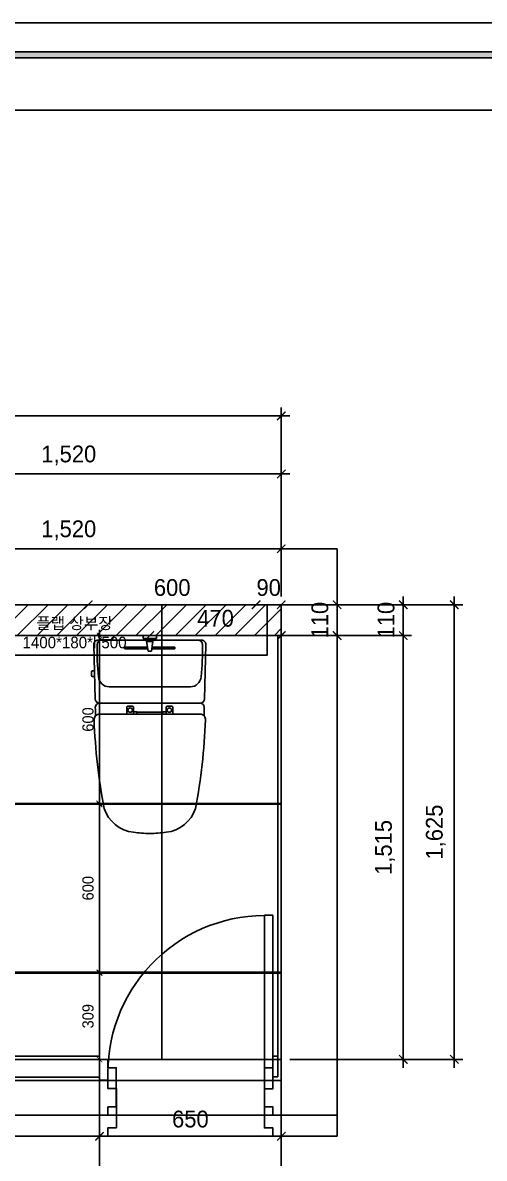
# Model space of a CAD drawing. Header units: millimetres. Extents: x 217202 to 745838, y -6815 to 171372.
# Drawn here: x 354487 to 356137, y 9590 to 13648 of the extents above; entities that cross this region are included whole.
import ezdxf
from ezdxf.enums import TextEntityAlignment as Align

# ---------------------------------------------------------------- set-up
doc = ezdxf.new("R2010")
doc.units = ezdxf.units.MM
doc.header["$PDMODE"] = 3
doc.linetypes.add('HIDDEN', pattern=[0.375, 0.25, -0.125])
doc.layers.get('DEFPOINTS').update_dxf_attribs({"color": 248})
for name, color, linetype in [('0-ELC TEXT', 7, 'Continuous'), ('03-WAL NEW', 3, 'Continuous'), ('06-FUR', 6, 'Continuous'), ('07-DIM', 5, 'Continuous'), ('C-WALL1', 2, 'Continuous'), ('FIN', 2, 'Continuous'), ('FORM(YOURNAME)-1', 1, 'Continuous'), ('FORM(YOURNAME)-11', 1, 'Continuous'), ('HL', 6, 'HIDDEN'), ('TOILET-1', 6, 'Continuous'), ('도면층4', 4, 'Continuous'), ('도면층5', 5, 'Continuous')]:
    doc.layers.add(name, color=color, linetype=linetype)
doc.styles.add('HY 울릉도 L', font='')
doc.styles.add('YOURNAME', font='HY울릉도M.TTF')
doc.styles.add('코레일둥고', font='Korail_Round_Gothic_Medium.ttf')
doc.styles.get('HY 울릉도 L').set_extended_font_data('HY울릉도L')
doc.dimstyles.new('30', dxfattribs={"dimscale": 30, "dimtxt": 2, "dimasz": 1, "dimexe": 1, "dimexo": 1, "dimgap": 1, "dimtad": 1, "dimdec": 0, "dimrnd": 0.05, "dimdsep": 46, "dimlunit": 6, "dimtxsty": 'HY 울릉도 L', "dimblk": 'ARCHTICK', "dimcen": 2.5, "dimdle": 1, "dimclrd": 133, "dimclre": 133, "dimclrt": 30, "dimadec": 0, "dimazin": 0, "dimtfac": 1, "dimtdec": 0, "dimtix": 1, "dimtmove": 2, "dimatfit": 3, "dimldrblk": 'ARCHTICK', "dimfxl": 1, "dimlwd": -1, "dimlwe": -1, "dimarcsym": 0})

# ---------------------------------------------------------------- blocks, each defined once
blk = doc.blocks.new('_ArchTick')
at = {"color": 0, "linetype": 'ByBlock', "const_width": 0.15}
blk.add_lwpolyline([(-0.5, -0.5), (0.5, 0.5)], dxfattribs=at)
blk = doc.blocks.new('*D490')
at = {"layer": '06-FUR', "color": 133, "transparency": 16777216}
for p, q in [((355441.4, 11567.8), (355877.5, 11567.8)), ((355847.5, 11567.8), (355847.5, 11597.8)), ((355847.5, 11567.8), (355847.5, 11457.8)), ((355441.4, 11457.8), (355877.5, 11457.8)), ((355847.5, 11457.8), (355847.5, 11427.8))]:
    blk.add_line(p, q, dxfattribs=at)
at = {"layer": 'DEFPOINTS', "color": 0, "transparency": 16777216}
for p in [(355411.4, 11567.8), (355411.4, 11457.8), (355847.5, 11457.8)]:
    blk.add_point(p, dxfattribs=at)
at = {"layer": '06-FUR', "color": 133, "transparency": 16777216, "xscale": 30, "yscale": 30, "zscale": 30}
for p, rotation in [((355847.5, 11567.8), 270), ((355847.5, 11457.8), 90)]:
    blk.add_blockref('_ArchTick', p, dxfattribs=dict(at, rotation=rotation))
at = {"layer": '06-FUR', "color": 30, "transparency": 16777216, "insert": (355786.2, 11512.8), "char_height": 60, "attachment_point": 5, "rotation": 90, "style": 'HY 울릉도 L'}
blk.add_mtext('110', dxfattribs=at)
blk = doc.blocks.new('*D528')
at = {"layer": '06-FUR', "color": 133, "transparency": 16777216}
for p, q in [((352941.3, 9912.8), (352941.3, 9281.8)), ((354761.4, 9912.8), (354761.4, 9281.8)), ((354791.4, 9311.8), (352911.3, 9311.8))]:
    blk.add_line(p, q, dxfattribs=at)
at = {"layer": 'DEFPOINTS', "color": 0, "transparency": 16777216}
for p in [(352941.3, 9942.8), (354761.4, 9942.8), (352941.3, 9311.8)]:
    blk.add_point(p, dxfattribs=at)
at = {"layer": '06-FUR', "color": 133, "transparency": 16777216, "xscale": 30, "yscale": 30, "zscale": 30, "rotation": 180}
blk.add_blockref('_ArchTick', (352941.3, 9311.8), dxfattribs=at)
at = {"layer": '06-FUR', "color": 133, "transparency": 16777216, "xscale": 30, "yscale": 30, "zscale": 30}
blk.add_blockref('_ArchTick', (354761.4, 9311.8), dxfattribs=at)
at = {"layer": '06-FUR', "color": 30, "transparency": 16777216, "insert": (353851.3, 9377.7), "char_height": 60, "attachment_point": 5, "style": 'HY 울릉도 L'}
blk.add_mtext('1,820', dxfattribs=at)
blk = doc.blocks.new('*D532')
at = {"layer": '06-FUR', "color": 133, "transparency": 16777216}
for p, q in [((353891.8, 11597.8), (353891.8, 12065.2)), ((355411.4, 11597.8), (355411.4, 12065.2)), ((353861.8, 12035.2), (355441.4, 12035.2))]:
    blk.add_line(p, q, dxfattribs=at)
at = {"layer": 'DEFPOINTS', "color": 0, "transparency": 16777216}
for p in [(355411.4, 12035.2), (353891.8, 11567.8), (355411.4, 11567.8)]:
    blk.add_point(p, dxfattribs=at)
at = {"layer": '06-FUR', "color": 133, "transparency": 16777216, "xscale": 30, "yscale": 30, "zscale": 30, "rotation": 180}
blk.add_blockref('_ArchTick', (353891.8, 12035.2), dxfattribs=at)
at = {"layer": '06-FUR', "color": 133, "transparency": 16777216, "xscale": 30, "yscale": 30, "zscale": 30}
blk.add_blockref('_ArchTick', (355411.4, 12035.2), dxfattribs=at)
at = {"layer": '06-FUR', "color": 30, "transparency": 16777216, "insert": (354651.6, 12101.2), "char_height": 60, "attachment_point": 5, "style": 'HY 울릉도 L'}
blk.add_mtext('1,520', dxfattribs=at)
blk = doc.blocks.new('FORM-ELEVATION')
at = {"layer": 'FORM(YOURNAME)-11'}
h = blk.add_hatch(color=256, dxfattribs=at)
h.dxf.hatch_style = 1
h.paths.add_polyline_path([(-10309, 35708), (71691, 35708), (71691, 35508), (-10309, 35508)])
h.paths.add_polyline_path([(-10309, -21492), (71691, -21492), (71691, -21692), (-10309, -21692)])
at = {"layer": 'DEFPOINTS', "color": 158}
for points in [[(-10309, -21692), (71691, -21692), (71691, 35708), (-10309, 35708)], [(-8309, 33708), (61071, 33708), (61071, -19692), (-8309, -19692)]]:
    blk.add_lwpolyline(points, close=True, dxfattribs=at)
at = {"layer": 'FORM(YOURNAME)-11', "color": 250}
blk.add_lwpolyline([(-11309, -22692), (72691, -22692), (72691, 36708), (-11309, 36708)], close=True, dxfattribs=at)
at = {"layer": 'FORM(YOURNAME)-11'}
blk.add_lwpolyline([(-10309, 35708), (71691, 35708), (71691, 35508), (-10309, 35508)], close=True, dxfattribs=at)
at = {"layer": 'FORM(YOURNAME)-11', "color": 3, "style": 'YOURNAME'}
for tag, height, p in [('1', 450, (71041, -1219)), ('2', 450, (71041, -1863)), ('3', 450, (71041, -3150)), ('4', 450, (71041, -5081)), ('5', 515, (71041, -7398)), ('6', 515, (71041, -9650)), ('7', 515, (71041, -11903)), ('8', 515, (71041, -14155)), ('9', 515, (71041, -16408)), ('10', 515, (66791, -18596)), ('11', 515, (71041, -18660)), ('12', 515, (66791, -20848)), ('13', 515, (71041, -20848))]:
    blk.add_attdef(tag, text='', height=height, dxfattribs=at).set_placement(p, align=Align.MIDDLE_RIGHT)
blk = doc.blocks.new('*D582')
at = {"layer": '06-FUR', "color": 133, "transparency": 16777216}
for p, q in [((352941.3, 11797.8), (352941.3, 12272.7)), ((355411.4, 11797.8), (355411.4, 12272.7)), ((355441.4, 12242.7), (352911.3, 12242.7))]:
    blk.add_line(p, q, dxfattribs=at)
at = {"layer": 'DEFPOINTS', "color": 0, "transparency": 16777216}
for p in [(352941.3, 12242.7), (352941.3, 11767.8), (355411.4, 11767.8)]:
    blk.add_point(p, dxfattribs=at)
at = {"layer": '06-FUR', "color": 133, "transparency": 16777216, "xscale": 30, "yscale": 30, "zscale": 30, "rotation": 180}
blk.add_blockref('_ArchTick', (352941.3, 12242.7), dxfattribs=at)
at = {"layer": '06-FUR', "color": 133, "transparency": 16777216, "xscale": 30, "yscale": 30, "zscale": 30}
blk.add_blockref('_ArchTick', (355411.4, 12242.7), dxfattribs=at)
at = {"layer": '06-FUR', "color": 30, "transparency": 16777216, "insert": (354176.3, 12308.6), "char_height": 60, "attachment_point": 5, "style": 'HY 울릉도 L'}
blk.add_mtext('2,470', dxfattribs=at)
blk = doc.blocks.new('*D583')
at = {"layer": '06-FUR', "color": 133, "transparency": 16777216}
for p, q in [((355441.4, 11567.8), (356060, 11567.8)), ((356030, 11597.8), (356030, 9913.2)), ((355441.4, 9943.2), (356060, 9943.2))]:
    blk.add_line(p, q, dxfattribs=at)
at = {"layer": 'DEFPOINTS', "color": 0, "transparency": 16777216}
for p in [(355411.4, 11567.8), (355411.4, 9943.2), (356030, 9943.2)]:
    blk.add_point(p, dxfattribs=at)
at = {"layer": '06-FUR', "color": 133, "transparency": 16777216, "xscale": 30, "yscale": 30, "zscale": 30}
for p, rotation in [((356030, 11567.8), 90), ((356030, 9943.2), 270)]:
    blk.add_blockref('_ArchTick', p, dxfattribs=dict(at, rotation=rotation))
at = {"layer": '06-FUR', "color": 30, "transparency": 16777216, "insert": (355964, 10755.5), "char_height": 60, "attachment_point": 5, "rotation": 90, "style": 'HY 울릉도 L'}
blk.add_mtext('1,625', dxfattribs=at)
blk = doc.blocks.new('*D585')
at = {"layer": '06-FUR', "color": 133, "transparency": 16777216}
for p, q in [((355411.4, 9913.2), (355411.4, 9087.3)), ((352941.3, 9713.2), (352941.3, 9087.3)), ((352911.3, 9117.3), (355441.4, 9117.3))]:
    blk.add_line(p, q, dxfattribs=at)
at = {"layer": 'DEFPOINTS', "color": 0, "transparency": 16777216}
for p in [(355411.4, 9943.2), (352941.3, 9743.2), (355411.4, 9117.3)]:
    blk.add_point(p, dxfattribs=at)
at = {"layer": '06-FUR', "color": 133, "transparency": 16777216, "xscale": 30, "yscale": 30, "zscale": 30, "rotation": 180}
blk.add_blockref('_ArchTick', (352941.3, 9117.3), dxfattribs=at)
at = {"layer": '06-FUR', "color": 133, "transparency": 16777216, "xscale": 30, "yscale": 30, "zscale": 30}
blk.add_blockref('_ArchTick', (355411.4, 9117.3), dxfattribs=at)
at = {"layer": '06-FUR', "color": 30, "transparency": 16777216, "insert": (354176.3, 9183.2), "char_height": 60, "attachment_point": 5, "style": 'HY 울릉도 L'}
blk.add_mtext('2,470', dxfattribs=at)
blk = doc.blocks.new('*D586')
at = {"layer": '06-FUR', "color": 133, "transparency": 16777216}
for p, q in [((355847.5, 11487.8), (355847.5, 9913.2)), ((355441.4, 11457.8), (355877.5, 11457.8)), ((355441.4, 9943.2), (355877.5, 9943.2))]:
    blk.add_line(p, q, dxfattribs=at)
at = {"layer": 'DEFPOINTS', "color": 0, "transparency": 16777216}
for p in [(355411.4, 11457.8), (355411.4, 9943.2), (355847.5, 9943.2)]:
    blk.add_point(p, dxfattribs=at)
at = {"layer": '06-FUR', "color": 133, "transparency": 16777216, "xscale": 30, "yscale": 30, "zscale": 30}
for p, rotation in [((355847.5, 11457.8), 90), ((355847.5, 9943.2), 270)]:
    blk.add_blockref('_ArchTick', p, dxfattribs=dict(at, rotation=rotation))
at = {"layer": '06-FUR', "color": 30, "transparency": 16777216, "insert": (355782.2, 10700.5), "char_height": 60, "attachment_point": 5, "rotation": 90, "style": 'HY 울릉도 L'}
blk.add_mtext('1,515', dxfattribs=at)
blk = doc.blocks.new('*D590')
at = {"layer": 'DEFPOINTS', "color": 0, "transparency": 16777216}
for p in [(354761.4, 10251.8), (354761.4, 10251.8), (354384.8, 9942.8)]:
    blk.add_point(p, dxfattribs=at)
at = {"layer": 'TOILET-1', "color": 133, "transparency": 16777216}
blk.add_line((354761.4, 9922.8), (354761.4, 10271.8), dxfattribs=at)
at = {"layer": 'TOILET-1', "color": 30, "true_color": 0xeb7024, "transparency": 16777216}
blk.add_line((354404.8, 9942.8), (354781.4, 9942.8), dxfattribs=at)
at = {"layer": 'TOILET-1', "color": 133, "transparency": 16777216, "xscale": 20, "yscale": 20, "zscale": 20}
for p, rotation in [((354761.4, 10251.8), 90), ((354761.4, 9942.8), 270)]:
    blk.add_blockref('_ArchTick', p, dxfattribs=dict(at, rotation=rotation))
at = {"layer": 'TOILET-1', "color": 30, "true_color": 0xeb7024, "transparency": 16777216, "insert": (354720.5, 10097.3), "char_height": 40, "attachment_point": 5, "rotation": 90, "style": 'HY 울릉도 L'}
blk.add_mtext('309', dxfattribs=at)
blk = doc.blocks.new('*D591')
at = {"layer": 'DEFPOINTS', "color": 0, "transparency": 16777216}
for p in [(354761.4, 10854.8), (354761.4, 10854.8), (354761.4, 10254.8)]:
    blk.add_point(p, dxfattribs=at)
at = {"layer": 'TOILET-1', "color": 133, "transparency": 16777216}
blk.add_line((354761.4, 10234.8), (354761.4, 10874.8), dxfattribs=at)
at = {"layer": 'TOILET-1', "color": 30, "true_color": 0xeb7024, "transparency": 16777216}
for p, q in [((354781.4, 10854.8), (354781.4, 10854.8)), ((354781.4, 10254.8), (354781.4, 10254.8))]:
    blk.add_line(p, q, dxfattribs=at)
at = {"layer": 'TOILET-1', "color": 133, "transparency": 16777216, "xscale": 20, "yscale": 20, "zscale": 20}
for p, rotation in [((354761.4, 10854.8), 90), ((354761.4, 10254.8), 270)]:
    blk.add_blockref('_ArchTick', p, dxfattribs=dict(at, rotation=rotation))
at = {"layer": 'TOILET-1', "color": 30, "true_color": 0xeb7024, "transparency": 16777216, "insert": (354720.5, 10554.8), "char_height": 40, "attachment_point": 5, "rotation": 90, "style": 'HY 울릉도 L'}
blk.add_mtext('600', dxfattribs=at)
blk = doc.blocks.new('*D592')
at = {"layer": 'DEFPOINTS', "color": 0, "transparency": 16777216}
for p in [(354761.4, 11457.8), (354761.4, 11457.8), (354761.4, 10857.8)]:
    blk.add_point(p, dxfattribs=at)
at = {"layer": 'TOILET-1', "color": 133, "transparency": 16777216}
blk.add_line((354761.4, 10837.8), (354761.4, 11477.8), dxfattribs=at)
at = {"layer": 'TOILET-1', "color": 30, "true_color": 0xeb7024, "transparency": 16777216}
for p, q in [((354781.4, 11457.8), (354781.4, 11457.8)), ((354781.4, 10857.8), (354781.4, 10857.8))]:
    blk.add_line(p, q, dxfattribs=at)
at = {"layer": 'TOILET-1', "color": 133, "transparency": 16777216, "xscale": 20, "yscale": 20, "zscale": 20}
for p, rotation in [((354761.4, 11457.8), 90), ((354761.4, 10857.8), 270)]:
    blk.add_blockref('_ArchTick', p, dxfattribs=dict(at, rotation=rotation))
at = {"layer": 'TOILET-1', "color": 30, "true_color": 0xeb7024, "transparency": 16777216, "insert": (354720.5, 11157.8), "char_height": 40, "attachment_point": 5, "rotation": 90, "style": 'HY 울릉도 L'}
blk.add_mtext('600', dxfattribs=at)
blk = doc.blocks.new('A$C4B2D31F0')
at = {"layer": 'FIN', "color": 4}
for p, q in [((185, 690.9), (20.4, 690.9)), ((37.2, 692.3), (24.7, 692.3)), ((37.2, 692.3), (49.7, 692.3)), ((200.9, 690.9), (365.5, 690.9)), ((47.7, 523.7), (192.9, 523.7)), ((338.2, 523.7), (192.9, 523.7)), ((12.6, 465.9), (192.9, 465.9)), ((373.3, 465.9), (192.9, 465.9)), ((192.9, 426.6), (13.7, 426.6)), ((192.9, 426.6), (372.2, 426.6))]:
    blk.add_line(p, q, dxfattribs=at)
for points in [[(20.4, 690.9), (7.9, 690.9, 0.421209), (-7.1, 675.5), (-2.4, 480.5, 0.001659)], [(365.5, 690.9), (378, 690.9, -0.421209), (392.9, 675.5), (388.3, 480.5, -0.001659)], [(12.6, 465.9, 0.371724), (-1.8, 451.2, 0.003515), (-1, 420.3, 0.320541)], [(373.3, 465.9, -0.371724), (387.7, 451.2, -0.003515), (386.9, 420.3, -0.320541)]]:
    blk.add_lwpolyline(points, format="xyb", dxfattribs=at)
for centre, radius, start, end in [((20.4, 674.9), 16, 90, 179.3116), ((24.7, 707.3), 15, 180, 270), ((49.7, 707.3), 15, 270, 0), ((365.5, 674.9), 16, 0.6884, 90), ((1004.3, 663.1), 1000, 179.3116, 185.9437), ((-618.4, 663.1), 1000, 354.0563, 0.6884), ((49.4, 563.7), 40, 185.9437, 267.5129), ((336.5, 563.7), 40, 272.4871, 354.0563), ((12.6, 480.9), 15, 181.3651, 270), ((373.3, 480.9), 15, 270, 358.6349), ((13.7, 406.6), 20, 90, 182.3333), ((2197.7, 495.6), 2205.9, 182.3333, 190.6081), ((-1811.8, 495.6), 2205.9, 349.3919, 357.6667), ((372.2, 406.6), 20, 357.6667, 90), ((148.7, 128.9), 125.5, 198.2964, 263.4241), ((237.2, 128.9), 125.5, 276.5759, 341.7036), ((192.9, 405.9), 405.9, 261.6993, 270), ((192.9, 405.9), 405.9, 270, 278.3007)]:
    blk.add_arc(centre, radius, start, end, dxfattribs=at)
at = {"layer": 'HL', "linetype": 'Continuous'}
for p, q in [((168.9, 697.3), (168.9, 707.3)), ((168.9, 697.3), (216.9, 697.3)), ((186, 692.5), (180.6, 697.3)), ((181.6, 685.5), (186, 692.5)), ((186, 692.5), (199.9, 692.5)), ((199.9, 692.5), (205.3, 697.3)), ((204.3, 685.5), (199.9, 692.5)), ((216.9, 697.3), (216.9, 707.3)), ((106.4, 666.3), (184.4, 666.3)), ((106.4, 659.3), (185.5, 659.3)), ((187, 651.2), (181.6, 685.5)), ((181.6, 685.5), (204.3, 685.5)), ((187, 651.2), (198.9, 651.2)), ((198.9, 651.2), (204.3, 685.5)), ((200.4, 659.3), (279.4, 659.3)), ((201.4, 666.3), (279.4, 666.3)), ((-16, 576.9), (-16, 564.8)), ((-12, 580.9), (-4.8, 580.9)), ((-12, 560.8), (-4.3, 560.8)), ((192.9, 433.7), (146.6, 433.7)), ((192.9, 433.7), (239.3, 433.7))]:
    blk.add_line(p, q, dxfattribs=at)
for points in [[(110.4, 426.6), (110.4, 450.8, -0.414214), (114.4, 454.8), (130.9, 454.8, -0.414214), (134.9, 450.8), (134.9, 435.2), (134.9, 426.6)], [(275.5, 426.6), (275.5, 450.8, 0.414214), (271.5, 454.8), (255, 454.8, 0.414214), (251, 450.8), (251, 435.2), (251, 426.6)], [(134.9, 435.2), (144.6, 435.2, -0.414214), (146.6, 433.2), (146.6, 426.6)], [(251, 435.2), (241.3, 435.2, 0.414214), (239.3, 433.2), (239.3, 426.6)]]:
    blk.add_lwpolyline(points, format="xyb", dxfattribs=at)
for centre in [(122.9, 440.9), (262.9, 440.9)]:
    blk.add_circle(centre, 8, dxfattribs=at)
for centre, radius, start, end in [((106.4, 662.8), 3.5, 90, 270), ((279.4, 662.8), 3.5, 270, 90), ((-12, 576.9), 4, 90, 180), ((-12, 564.8), 4, 180, 270)]:
    blk.add_arc(centre, radius, start, end, dxfattribs=at)
blk = doc.blocks.new('*D791')
at = {"layer": '06-FUR', "color": 133, "transparency": 16777216}
blk.add_line((354691.4, 11567.8), (355351.4, 11567.8), dxfattribs=at)
at = {"layer": 'DEFPOINTS', "color": 0, "transparency": 16777216}
for p in [(354721.4, 11567.8), (355321.4, 11567.8), (355321.4, 11567.8)]:
    blk.add_point(p, dxfattribs=at)
at = {"layer": '06-FUR', "color": 133, "transparency": 16777216, "xscale": 30, "yscale": 30, "zscale": 30, "rotation": 180}
blk.add_blockref('_ArchTick', (354721.4, 11567.8), dxfattribs=at)
at = {"layer": '06-FUR', "color": 133, "transparency": 16777216, "xscale": 30, "yscale": 30, "zscale": 30}
blk.add_blockref('_ArchTick', (355321.4, 11567.8), dxfattribs=at)
at = {"layer": '06-FUR', "color": 30, "transparency": 16777216, "insert": (355021.4, 11629), "char_height": 60, "attachment_point": 5, "style": 'HY 울릉도 L'}
blk.add_mtext('600', dxfattribs=at)
blk = doc.blocks.new('*D802')
at = {"layer": '06-FUR', "color": 133, "transparency": 16777216}
for p, q in [((355321.4, 11567.8), (355291.4, 11567.8)), ((355321.4, 11567.8), (355411.4, 11567.8)), ((355411.4, 11567.8), (355441.4, 11567.8))]:
    blk.add_line(p, q, dxfattribs=at)
at = {"layer": 'DEFPOINTS', "color": 0, "transparency": 16777216}
for p in [(355321.4, 11567.8), (355411.4, 11567.8), (355411.4, 11567.8)]:
    blk.add_point(p, dxfattribs=at)
at = {"layer": '06-FUR', "color": 133, "transparency": 16777216, "xscale": 30, "yscale": 30, "zscale": 30}
blk.add_blockref('_ArchTick', (355321.4, 11567.8), dxfattribs=at)
at = {"layer": '06-FUR', "color": 133, "transparency": 16777216, "xscale": 30, "yscale": 30, "zscale": 30, "rotation": 180}
blk.add_blockref('_ArchTick', (355411.4, 11567.8), dxfattribs=at)
at = {"layer": '06-FUR', "color": 30, "transparency": 16777216, "insert": (355366.4, 11629.1), "char_height": 60, "attachment_point": 5, "style": 'HY 울릉도 L'}
blk.add_mtext('90', dxfattribs=at)
blk = doc.blocks.new('*D803')
at = {"layer": '06-FUR', "color": 133, "transparency": 16777216}
blk.add_line((354751.4, 11567.8), (353861.8, 11567.8), dxfattribs=at)
at = {"layer": 'DEFPOINTS', "color": 0, "transparency": 16777216}
for p in [(353891.8, 11567.8), (353891.8, 11567.8), (354721.4, 11567.8)]:
    blk.add_point(p, dxfattribs=at)
at = {"layer": '06-FUR', "color": 133, "transparency": 16777216, "xscale": 30, "yscale": 30, "zscale": 30, "rotation": 180}
blk.add_blockref('_ArchTick', (353891.8, 11567.8), dxfattribs=at)
at = {"layer": '06-FUR', "color": 133, "transparency": 16777216, "xscale": 30, "yscale": 30, "zscale": 30}
blk.add_blockref('_ArchTick', (354721.4, 11567.8), dxfattribs=at)
at = {"layer": '06-FUR', "color": 30, "transparency": 16777216, "insert": (354306.6, 11629.1), "char_height": 60, "attachment_point": 5, "style": 'HY 울릉도 L'}
blk.add_mtext('830', dxfattribs=at)
blk = doc.blocks.new('*D792')
at = {"layer": '06-FUR', "color": 133, "transparency": 16777216}
for p, q in [((353891.8, 11597.8), (353891.8, 11797.8)), ((355411.4, 11597.8), (355411.4, 11797.8)), ((355441.4, 11767.8), (353861.8, 11767.8))]:
    blk.add_line(p, q, dxfattribs=at)
at = {"layer": 'DEFPOINTS', "color": 0, "transparency": 16777216}
for p in [(353891.8, 11767.8), (353891.8, 11567.8), (355411.4, 11567.8)]:
    blk.add_point(p, dxfattribs=at)
at = {"layer": '06-FUR', "color": 133, "transparency": 16777216, "xscale": 30, "yscale": 30, "zscale": 30, "rotation": 180}
blk.add_blockref('_ArchTick', (353891.8, 11767.8), dxfattribs=at)
at = {"layer": '06-FUR', "color": 133, "transparency": 16777216, "xscale": 30, "yscale": 30, "zscale": 30}
blk.add_blockref('_ArchTick', (355411.4, 11767.8), dxfattribs=at)
at = {"layer": '06-FUR', "color": 30, "transparency": 16777216, "insert": (354651.6, 11833.7), "char_height": 60, "attachment_point": 5, "style": 'HY 울릉도 L'}
blk.add_mtext('1,520', dxfattribs=at)
blk = doc.blocks.new('*D804')
at = {"layer": '06-FUR', "color": 133, "transparency": 16777216}
for p, q in [((355441.4, 11567.8), (355640.9, 11567.8)), ((355610.9, 11567.8), (355610.9, 11597.8)), ((355610.9, 11567.8), (355610.9, 11457.8)), ((355441.4, 11457.8), (355640.9, 11457.8)), ((355610.9, 11457.8), (355610.9, 11427.8))]:
    blk.add_line(p, q, dxfattribs=at)
at = {"layer": 'DEFPOINTS', "color": 0, "transparency": 16777216}
for p in [(355411.4, 11567.8), (355411.4, 11457.8), (355610.9, 11457.8)]:
    blk.add_point(p, dxfattribs=at)
at = {"layer": '06-FUR', "color": 133, "transparency": 16777216, "xscale": 30, "yscale": 30, "zscale": 30}
for p, rotation in [((355610.9, 11567.8), 270), ((355610.9, 11457.8), 90)]:
    blk.add_blockref('_ArchTick', p, dxfattribs=dict(at, rotation=rotation))
at = {"layer": '06-FUR', "color": 30, "transparency": 16777216, "insert": (355549.6, 11512.8), "char_height": 60, "attachment_point": 5, "rotation": 90, "style": 'HY 울릉도 L'}
blk.add_mtext('110', dxfattribs=at)
blk = doc.blocks.new('*D795')
at = {"layer": '06-FUR', "color": 133, "transparency": 16777216}
blk.add_line((354731.4, 9668.2), (355441.4, 9668.2), dxfattribs=at)
at = {"layer": 'DEFPOINTS', "color": 0, "transparency": 16777216}
for p in [(354761.4, 9668.2), (355411.4, 9668.2), (355411.4, 9668.2)]:
    blk.add_point(p, dxfattribs=at)
at = {"layer": '06-FUR', "color": 133, "transparency": 16777216, "xscale": 30, "yscale": 30, "zscale": 30, "rotation": 180}
blk.add_blockref('_ArchTick', (354761.4, 9668.2), dxfattribs=at)
at = {"layer": '06-FUR', "color": 133, "transparency": 16777216, "xscale": 30, "yscale": 30, "zscale": 30}
blk.add_blockref('_ArchTick', (355411.4, 9668.2), dxfattribs=at)
at = {"layer": '06-FUR', "color": 30, "transparency": 16777216, "insert": (355086.4, 9729.5), "char_height": 60, "attachment_point": 5, "style": 'HY 울릉도 L'}
blk.add_mtext('650', dxfattribs=at)
blk = doc.blocks.new('*D798')
at = {"layer": '06-FUR', "color": 133, "transparency": 16777216}
for p, q in [((355411.4, 11431.6), (355411.4, 11487.8)), ((354911.4, 11457.8), (355441.4, 11457.8))]:
    blk.add_line(p, q, dxfattribs=at)
at = {"layer": 'DEFPOINTS', "color": 0, "transparency": 16777216}
for p in [(354941.4, 11457.8), (355411.4, 11457.8), (355411.4, 11401.6)]:
    blk.add_point(p, dxfattribs=at)
at = {"layer": '06-FUR', "color": 133, "transparency": 16777216, "xscale": 30, "yscale": 30, "zscale": 30, "rotation": 180}
blk.add_blockref('_ArchTick', (354941.4, 11457.8), dxfattribs=at)
at = {"layer": '06-FUR', "color": 133, "transparency": 16777216, "xscale": 30, "yscale": 30, "zscale": 30}
blk.add_blockref('_ArchTick', (355411.4, 11457.8), dxfattribs=at)
at = {"layer": '06-FUR', "color": 30, "transparency": 16777216, "insert": (355176.4, 11519), "char_height": 60, "attachment_point": 5, "style": 'HY 울릉도 L'}
blk.add_mtext('470', dxfattribs=at)

msp = doc.modelspace()

# ---------------------------------------------------------------- hatches: boundary and pattern name
at = {"layer": '03-WAL NEW'}
h = msp.add_hatch(dxfattribs=at)
h.set_pattern_fill('_USER', color=8, scale=50, angle=45, pattern_type=0)
h.set_pattern_definition([(45, (-23134.35, -16338.353), (-35.355339, 35.355339), [])])
h.paths.add_polyline_path([(355411.4, 11567.8), (355361.4, 11567.8), (355361.4, 11457.8), (355411.4, 11457.8)])
h.paths.add_polyline_path([(355361.4, 11567.8), (353961.4, 11567.8), (353961.4, 11457.8), (355361.4, 11457.8)])
h.paths.add_polyline_path([(353961.4, 11567.8), (353891.8, 11567.8), (353891.8, 11457.8), (353961.4, 11457.8)])
h.paths.add_polyline_path([(354454.1, 11392.1), (354886, 11392.1), (354886, 11537.8), (354454.1, 11537.8)], flags=9)

# ---------------------------------------------------------------- linework, layer by layer
at = {"layer": '07-DIM'}
for p, q in [((355399.4, 9955.2), (355399.4, 11457.8)), ((355399.4, 9880.2), (355399.4, 11457.8)), ((352953.3, 9954.8), (354761.4, 9954.8)), ((354761.4, 9954.8), (354761.4, 9942.8)), ((355381.4, 9943.2), (355381.4, 9955.2)), ((355381.4, 9955.2), (355399.4, 9955.2)), ((352953.3, 9879.8), (354761.4, 9879.8)), ((354761.4, 9879.8), (354761.4, 9867.8)), ((355381.4, 9868.2), (355381.4, 9880.2)), ((355381.4, 9880.2), (355399.4, 9880.2))]:
    msp.add_line(p, q, dxfattribs=at)
at = {"layer": 'C-WALL1'}
for p, q in [((352741.3, 11767.8), (355610.9, 11767.8)), ((352741.3, 11767.8), (355610.9, 11767.8)), ((355610.9, 9743.2), (355610.9, 11767.8)), ((355610.9, 9743.2), (355610.9, 11767.8)), ((355610.9, 9668.2), (355610.9, 11767.8)), ((355610.9, 9668.2), (355610.9, 11767.8)), ((352941.3, 11567.8), (355411.4, 11567.8)), ((355411.4, 11567.8), (352941.3, 11567.8)), ((352941.3, 11567.8), (355411.4, 11567.8)), ((355411.4, 11567.8), (352941.3, 11567.8)), ((355411.4, 9743.2), (355411.4, 11567.8)), ((355411.4, 9743.2), (355411.4, 11567.8)), ((355411.4, 9668.2), (355411.4, 11567.8)), ((355411.4, 9668.2), (355411.4, 11567.8)), ((352941.3, 9942.8), (354761.4, 9942.8)), ((352941.3, 9942.8), (354761.4, 9942.8)), ((354761.4, 9743.2), (354761.4, 9942.8)), ((354761.4, 9743.2), (354761.4, 9942.8)), ((352941.3, 9867.8), (354761.4, 9867.8)), ((352941.3, 9867.8), (354761.4, 9867.8)), ((354761.4, 9668.2), (354761.4, 9867.8)), ((354761.4, 9668.2), (354761.4, 9867.8)), ((352941.3, 9743.2), (354761.4, 9743.2)), ((352941.3, 9743.2), (354761.4, 9743.2)), ((355411.4, 9743.2), (355610.9, 9743.2)), ((355411.4, 9743.2), (355610.9, 9743.2)), ((352941.3, 9668.2), (354761.4, 9668.2)), ((352941.3, 9668.2), (354761.4, 9668.2)), ((355411.4, 9668.2), (355610.9, 9668.2)), ((355411.4, 9668.2), (355610.9, 9668.2))]:
    msp.add_line(p, q, dxfattribs=at)
at = {"layer": 'TOILET-1', "color": 30, "true_color": 0xeb7024}
for p, q in [((354984.8, 9942.8), (354984.8, 11567.8)), ((355411.4, 11457.8), (352941.3, 11457.8)), ((355411.4, 10857.8), (352941.3, 10857.8)), ((355411.4, 10854.8), (352941.3, 10854.8)), ((355411.4, 10254.8), (352941.3, 10254.8)), ((355411.4, 10251.8), (352941.3, 10251.8))]:
    msp.add_line(p, q, dxfattribs=at)
at = {"layer": 'TOILET-1'}
for p, q in [((353891.8, 11457.8), (355411.4, 11457.8)), ((355261.4, 11457.8), (354661.4, 11457.8)), ((355411.4, 11457.8), (355261.4, 11457.8))]:
    msp.add_line(p, q, dxfattribs=at)
msp.add_lwpolyline([(353961.4, 11387.8), (355361.4, 11387.8), (355361.4, 11567.8), (353961.4, 11567.8)], close=True, dxfattribs=at)
at = {"layer": '도면층4'}
for p, q in [((355351.4, 9868.2), (355351.4, 10458.2)), ((355381.4, 10458.2), (355351.4, 10458.2)), ((355351.4, 9868.2), (355351.4, 10458.2)), ((355381.4, 10458.2), (355351.4, 10458.2)), ((355381.4, 9868.2), (355381.4, 10458.2)), ((355381.4, 9868.2), (355381.4, 10458.2)), ((354761.4, 9943.2), (355411.4, 9943.2)), ((354761.4, 9943.2), (355411.4, 9943.2)), ((355381.4, 9943.2), (355351.4, 9943.2)), ((355381.4, 9943.2), (355351.4, 9943.2)), ((354511.4, 9868.2), (355411.4, 9868.2)), ((355381.4, 9868.2), (355351.4, 9868.2)), ((355381.4, 9868.2), (355351.4, 9868.2)), ((355411.4, 9743.2), (354761.4, 9743.2)), ((355411.4, 9743.2), (354761.4, 9743.2)), ((355411.4, 9668.2), (354511.4, 9668.2))]:
    msp.add_line(p, q, dxfattribs=at)
for points in [[(354761.4, 9943.2), (354791.4, 9943.2), (354791.4, 9913.2), (354821.4, 9913.2), (354821.4, 9773.2), (354791.4, 9773.2), (354791.4, 9743.2), (354761.4, 9743.2), (354761.4, 9943.2)], [(354761.4, 9943.2), (354791.4, 9943.2), (354791.4, 9913.2), (354821.4, 9913.2), (354821.4, 9773.2), (354791.4, 9773.2), (354791.4, 9743.2), (354761.4, 9743.2), (354761.4, 9943.2)], [(355411.4, 9943.2), (355381.4, 9943.2), (355381.4, 9913.2), (355351.4, 9913.2), (355351.4, 9773.2), (355381.4, 9773.2), (355381.4, 9743.2), (355411.4, 9743.2), (355411.4, 9943.2)], [(355411.4, 9943.2), (355381.4, 9943.2), (355381.4, 9913.2), (355351.4, 9913.2), (355351.4, 9773.2), (355381.4, 9773.2), (355381.4, 9743.2), (355411.4, 9743.2), (355411.4, 9943.2)], [(354761.8, 9868.7), (354791.8, 9868.7), (354791.8, 9838.7), (354821.8, 9838.7), (354821.8, 9698.7), (354791.8, 9698.7), (354791.8, 9668.7), (354761.8, 9668.7), (354761.8, 9868.7)], [(354761.8, 9868.7), (354791.8, 9868.7), (354791.8, 9838.7), (354821.8, 9838.7), (354821.8, 9698.7), (354791.8, 9698.7), (354791.8, 9668.7), (354761.8, 9668.7), (354761.8, 9868.7)], [(355411.4, 9868.2), (355381.4, 9868.2), (355381.4, 9838.2), (355351.4, 9838.2), (355351.4, 9698.2), (355381.4, 9698.2), (355381.4, 9668.2), (355411.4, 9668.2), (355411.4, 9868.2)], [(355411.4, 9868.2), (355381.4, 9868.2), (355381.4, 9838.2), (355351.4, 9838.2), (355351.4, 9698.2), (355381.4, 9698.2), (355381.4, 9668.2), (355411.4, 9668.2), (355411.4, 9868.2)]]:
    msp.add_lwpolyline(points, dxfattribs=at)
at = {"layer": '도면층5'}
msp.add_arc((355354.8, 9894), 563.6, 90.6055, 182.6186, dxfattribs=at)
msp.add_arc((355354.8, 9894), 563.6, 90.6055, 182.6186, dxfattribs=at)

# ---------------------------------------------------------------- block references
msp.add_blockref('A$C4B2D31F0', (354748.4, 10750.5))
at = {"layer": 'FORM(YOURNAME)-1', "xscale": 0.1042660858660633, "yscale": 0.1042660858660633, "zscale": 0.1042660858660633}
msp.add_blockref('FORM-ELEVATION', (351406.6, 9820.4), dxfattribs=at)

# ---------------------------------------------------------------- texts
at = {"layer": '0-ELC TEXT', "insert": (354380.6, 11522.3), "char_height": 41.241, "attachment_point": 1, "style": '코레일둥고'}
msp.add_mtext_dynamic_manual_height_columns('\\pxqc;{\\fGulim|b0|i0|c129|p50;플랩 상부장\\P1400*180*h500}', width=583.253, gutter_width=2294.7, heights=[0], dxfattribs=at)

# ---------------------------------------------------------------- dimensions: what is measured, and where the dimension line sits
at = {"layer": '06-FUR'}
for base, p1, p2, picture, middle in [((352941.3, 12242.7), (355411.4, 11767.8), (352941.3, 11767.8), '*D582', (354176.3, 12308.6)), ((355411.4, 12035.2), (353891.8, 11567.8), (355411.4, 11567.8), '*D532', (354651.6, 12101.2)), ((353891.8, 11767.8), (355411.4, 11567.8), (353891.8, 11567.8), '*D792', (354651.6, 11833.7)), ((353891.8, 11567.8), (354721.4, 11567.8), (353891.8, 11567.8), '*D803', (354306.6, 11629.1)), ((355321.4, 11567.8), (354721.4, 11567.8), (355321.4, 11567.8), '*D791', (355021.4, 11629)), ((355411.4, 11567.8), (355321.4, 11567.8), (355411.4, 11567.8), '*D802', (355366.4, 11629.1)), ((355411.4, 11457.8), (354941.4, 11457.8), (355411.4, 11401.6), '*D798', (355176.4, 11519)), ((355411.4, 9117.3), (352941.3, 9743.2), (355411.4, 9943.2), '*D585', (354176.3, 9183.2)), ((352941.3, 9311.8), (354761.4, 9942.8), (352941.3, 9942.8), '*D528', (353851.3, 9377.7)), ((355411.4, 9668.2), (354761.4, 9668.2), (355411.4, 9668.2), '*D795', (355086.4, 9729.5))]:
    dim = msp.add_linear_dim(base=base, p1=p1, p2=p2, dimstyle='30', override={"dimfxl": 1.25}, dxfattribs=at)
    dim.commit()
    dim.dimension.update_dxf_attribs({"geometry": picture, "text_midpoint": middle})
for base, p1, p2, picture, middle in [((355847.5, 11457.8), (355411.4, 11567.8), (355411.4, 11457.8), '*D490', (355786.2, 11512.8)), ((356030, 9943.2), (355411.4, 11567.8), (355411.4, 9943.2), '*D583', (355964, 10755.5)), ((355610.9, 11457.8), (355411.4, 11567.8), (355411.4, 11457.8), '*D804', (355549.6, 11512.8)), ((355847.5, 9943.2), (355411.4, 11457.8), (355411.4, 9943.2), '*D586', (355782.2, 10700.5))]:
    dim = msp.add_linear_dim(base=base, p1=p1, p2=p2, angle=90, dimstyle='30', override={"dimfxl": 1.25}, dxfattribs=at)
    dim.commit()
    dim.dimension.update_dxf_attribs({"geometry": picture, "text_midpoint": middle})
at = {"layer": 'TOILET-1', "color": 30, "true_color": 0xeb7024}
for base, p1, p2, picture, middle in [((354761.4, 11457.8), (354761.4, 10857.8), (354761.4, 11457.8), '*D592', (354720.5, 11157.8)), ((354761.4, 10854.8), (354761.4, 10254.8), (354761.4, 10854.8), '*D591', (354720.5, 10554.8)), ((354761.4, 10251.8), (354384.8, 9942.8), (354761.4, 10251.8), '*D590', (354720.5, 10097.3))]:
    dim = msp.add_linear_dim(base=base, p1=p1, p2=p2, angle=90, dimstyle='30', override={"dimscale": 20, "dimclre": 30, "dimclrt": 30, "dimfxl": 1.25}, dxfattribs=at)
    dim.commit()
    dim.dimension.update_dxf_attribs({"geometry": picture, "text_midpoint": middle})

doc.saveas('drawing.dxf')
